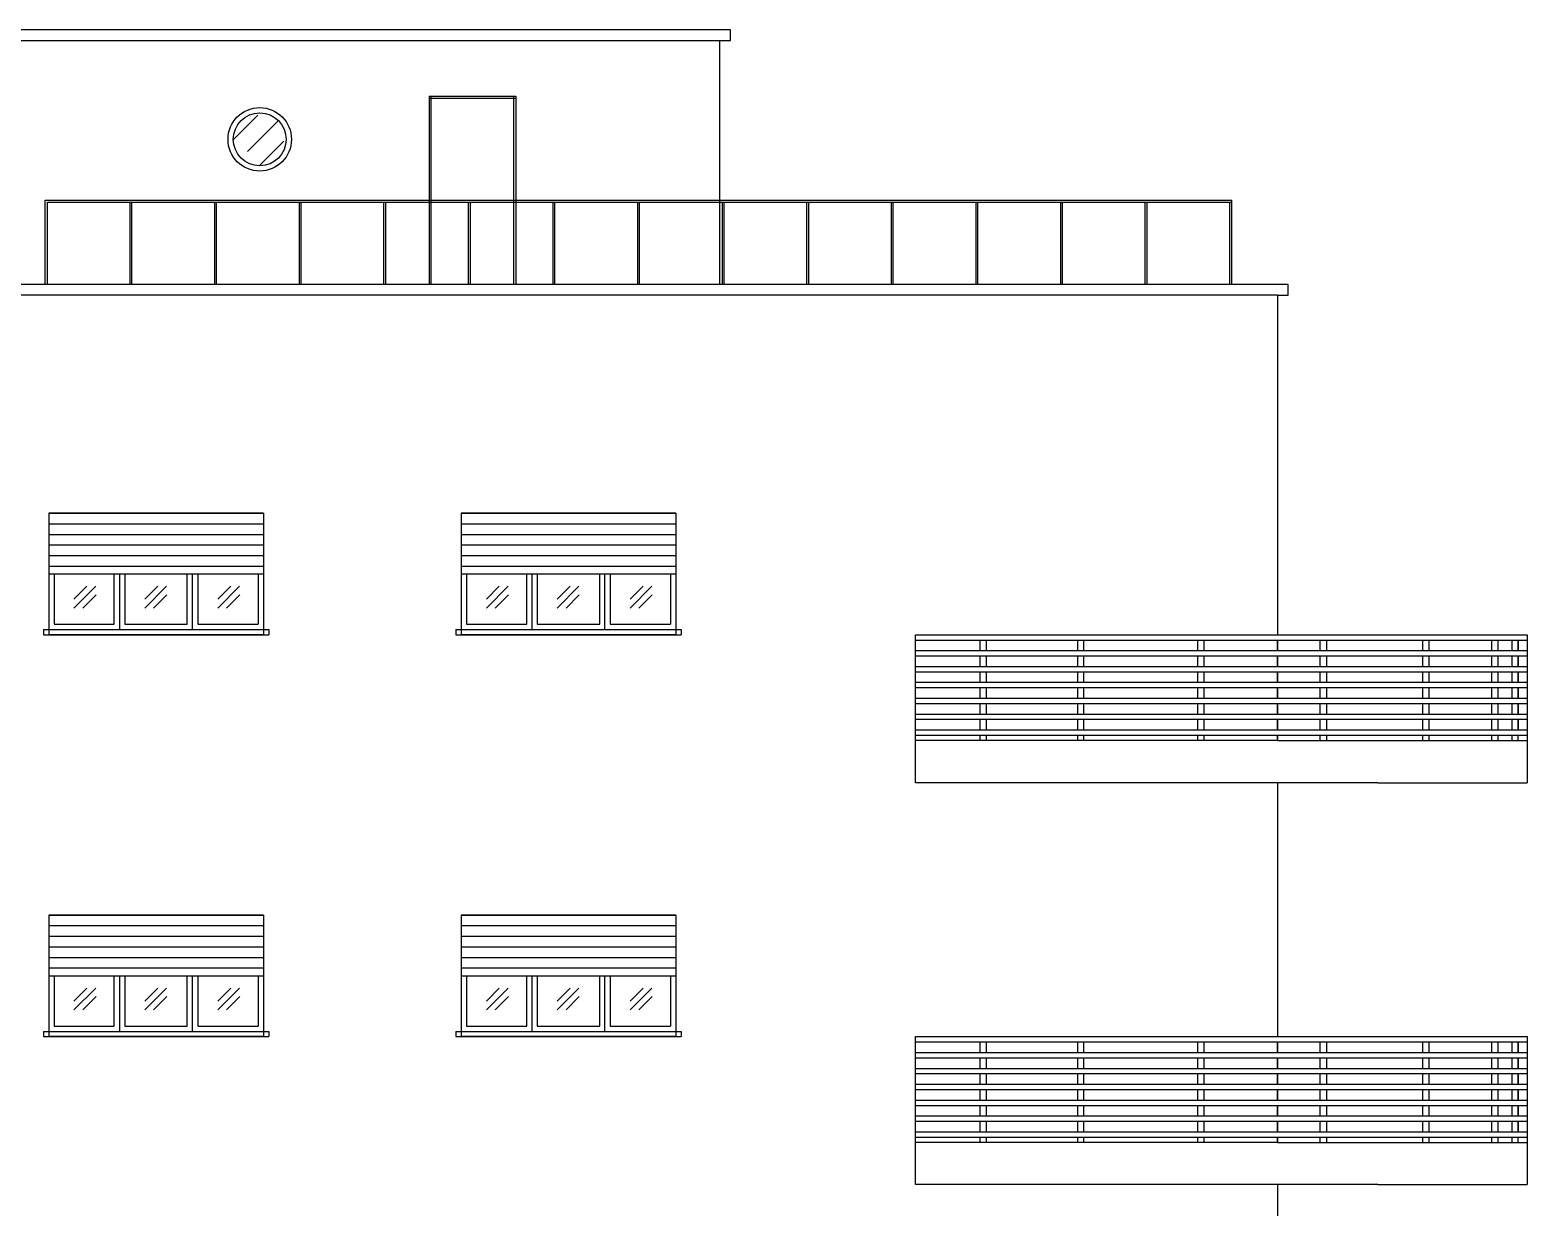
# Model space of a CAD drawing. Header units: millimetres. Extents: x 2459 to 3981, y 1231 to 4850.
# Drawn here: x 3721.4 to 3735.56, y 1247.4 to 1258.54 of the extents above; entities that cross this region are included whole.
import ezdxf

# ---------------------------------------------------------------- set-up
doc = ezdxf.new("R2010")
doc.units = ezdxf.units.MM

msp = doc.modelspace()

# ---------------------------------------------------------------- linework, layer by layer
at = {"ltscale": 0.01}
for p, q in [((3727.404425, 1258.537715), (3718.166957, 1258.536808)), ((3728.026205, 1258.537715), (3727.404425, 1258.537715)), ((3728.026205, 1258.437715), (3728.026205, 1258.537715)), ((3732.699951, 1256.12824), (3727.926205, 1256.12824)), ((3733.299951, 1256.12824), (3732.699951, 1256.12824)), ((3733.299951, 1256.02824), (3733.299951, 1256.12824)), ((3733.199951, 1256.02824), (3733.199951, 1252.815233)), ((3733.199951, 1252.665233, 0.597458), (3733.199951, 1252.765233, 0.597458)), ((3733.199951, 1252.765233), (3733.199951, 1252.665233)), ((3735.559951, 1252.815233, 1.597458), (3735.559951, 1251.415233, 1.597458)), ((3733.199951, 1252.515233, 0.597458), (3733.199951, 1252.615233, 0.597458)), ((3733.199951, 1252.615233), (3733.199951, 1252.515233)), ((3733.199951, 1252.365233, 0.597458), (3733.199951, 1252.465233, 0.597458)), ((3733.199951, 1252.465233), (3733.199951, 1252.365233)), ((3733.199951, 1252.215233, 0.597458), (3733.199951, 1252.315233, 0.597458)), ((3733.199951, 1252.315233), (3733.199951, 1252.215233)), ((3733.199951, 1252.065233, 0.597458), (3733.199951, 1252.165233, 0.597458)), ((3733.199951, 1252.165233), (3733.199951, 1252.065233)), ((3733.199951, 1251.915233, 0.597458), (3733.199951, 1252.015233, 0.597458)), ((3733.199951, 1252.015233), (3733.199951, 1251.915233)), ((3733.199951, 1251.814923, 0.597458), (3733.199951, 1251.865233, 0.597458)), ((3733.199951, 1251.865233), (3733.199951, 1251.814923)), ((3733.199951, 1251.814923, 0.597458), (3734.099951, 1251.814923, 0.978814)), ((3734.099951, 1251.814923, 0.978814), (3734.149951, 1251.814923, 1)), ((3734.149951, 1251.814923, 1), (3735.559951, 1251.814923, 1.597458)), ((3733.199951, 1251.415233), (3733.199951, 1249.013062)), ((3734.149951, 1251.415233, 1), (3735.559951, 1251.415233, 1.597458)), ((3735.559951, 1249.013062, 0.597458), (3735.559951, 1247.613062, 0.597458)), ((3733.199951, 1248.963062, -1), (3733.199951, 1248.863062, -1)), ((3733.199951, 1248.863062, -0.402542), (3733.199951, 1248.963062, -0.402542)), ((3733.199951, 1248.963062), (3733.199951, 1248.863062)), ((3733.199951, 1248.813062, -1), (3733.199951, 1248.713062, -1)), ((3733.199951, 1248.713062, -0.402542), (3733.199951, 1248.813062, -0.402542)), ((3733.199951, 1248.813062), (3733.199951, 1248.713062)), ((3733.199951, 1248.663062, -1), (3733.199951, 1248.563062, -1)), ((3733.199951, 1248.563062, -0.402542), (3733.199951, 1248.663062, -0.402542)), ((3733.199951, 1248.663062), (3733.199951, 1248.563062)), ((3733.199951, 1248.513062, -1), (3733.199951, 1248.413062, -1)), ((3733.199951, 1248.413062, -0.402542), (3733.199951, 1248.513062, -0.402542)), ((3733.199951, 1248.513062), (3733.199951, 1248.413062)), ((3733.199951, 1248.363062, -1), (3733.199951, 1248.263062, -1)), ((3733.199951, 1248.263062, -0.402542), (3733.199951, 1248.363062, -0.402542)), ((3733.199951, 1248.363062), (3733.199951, 1248.263062)), ((3733.199951, 1248.213062, -1), (3733.199951, 1248.113062, -1)), ((3733.199951, 1248.113062, -0.402542), (3733.199951, 1248.213062, -0.402542)), ((3733.199951, 1248.213062), (3733.199951, 1248.113062)), ((3733.199951, 1248.012751, -0.402542), (3733.199951, 1248.063062, -0.402542)), ((3733.199951, 1248.063062), (3733.199951, 1248.012751)), ((3733.199951, 1248.012751, -0.402542), (3734.099951, 1248.012751, -0.021186)), ((3734.099951, 1248.012751, -0.021186), (3734.149951, 1248.012751)), ((3734.149951, 1248.012751), (3735.559951, 1248.012751, 0.597458)), ((3733.199951, 1247.613062), (3733.199951, 1245.315233)), ((3734.149951, 1247.613062), (3735.559951, 1247.613062, 0.597458))]:
    msp.add_line(p, q, dxfattribs=at)
at = {"linetype": 'Continuous', "ltscale": 0.01}
for p, q in [((3718.166957, 1258.437715), (3728.026205, 1258.437715)), ((3727.926205, 1256.12824), (3727.926205, 1258.437715)), ((3725.176956, 1257.912135), (3725.996963, 1257.912135)), ((3725.176956, 1257.912135), (3725.176956, 1256.12824)), ((3725.176956, 1257.912135), (3725.176956, 1257.892135)), ((3725.176956, 1257.892135), (3725.996963, 1257.892135)), ((3725.196956, 1256.12824), (3725.196956, 1257.912135)), ((3725.976963, 1256.12824), (3725.976963, 1257.912135)), ((3725.996963, 1257.912135), (3725.996963, 1256.12824)), ((3723.557822, 1257.730978, 0.000521), (3723.325346, 1257.498502, 0.000521)), ((3723.459074, 1257.386364, 0.000521), (3723.752089, 1257.679379, 0.000521)), ((3723.803688, 1257.485112, 0.000521), (3723.571212, 1257.252636, 0.000521)), ((3721.546957, 1256.12824), (3721.546957, 1256.92824)), ((3721.546957, 1256.92824), (3732.766957, 1256.92824)), ((3732.766957, 1256.90824), (3732.766957, 1256.92824)), ((3721.566957, 1256.12824), (3721.566957, 1256.90824)), ((3721.566957, 1256.90824), (3732.766957, 1256.90824)), ((3722.346957, 1256.90824), (3722.346957, 1256.12824)), ((3722.366957, 1256.12824), (3722.366957, 1256.90824)), ((3723.146957, 1256.90824), (3723.146957, 1256.12824)), ((3723.166957, 1256.12824), (3723.166957, 1256.90824)), ((3723.946957, 1256.90824), (3723.946957, 1256.12824)), ((3723.966957, 1256.12824), (3723.966957, 1256.90824)), ((3724.746957, 1256.90824), (3724.746957, 1256.12824)), ((3724.766957, 1256.12824), (3724.766957, 1256.90824)), ((3725.546957, 1256.90824), (3725.546957, 1256.12824)), ((3725.566957, 1256.12824), (3725.566957, 1256.90824)), ((3726.346957, 1256.90824), (3726.346957, 1256.12824)), ((3726.366957, 1256.12824), (3726.366957, 1256.90824)), ((3727.146957, 1256.90824), (3727.146957, 1256.12824)), ((3727.166957, 1256.12824), (3727.166957, 1256.90824)), ((3727.946957, 1256.90824), (3727.946957, 1256.12824)), ((3727.966957, 1256.12824), (3727.966957, 1256.90824)), ((3728.746957, 1256.90824), (3728.746957, 1256.12824)), ((3728.766957, 1256.12824), (3728.766957, 1256.90824)), ((3729.546957, 1256.90824), (3729.546957, 1256.12824)), ((3729.566957, 1256.12824), (3729.566957, 1256.90824)), ((3730.346957, 1256.90824), (3730.346957, 1256.12824)), ((3730.366957, 1256.12824), (3730.366957, 1256.90824)), ((3731.146957, 1256.90824), (3731.146957, 1256.12824)), ((3731.166957, 1256.12824), (3731.166957, 1256.90824)), ((3731.946957, 1256.90824), (3731.946957, 1256.12824)), ((3731.966957, 1256.12824), (3731.966957, 1256.90824)), ((3732.746957, 1256.90824), (3732.746957, 1256.12824)), ((3732.766957, 1256.12824), (3732.766957, 1256.90824)), ((3733.299951, 1256.12824), (3720.879951, 1256.12824)), ((3733.199951, 1256.02824), (3720.979951, 1256.02824)), ((3733.199951, 1256.02824), (3733.299951, 1256.02824)), ((3723.609951, 1253.965233, 0.597458), (3721.579951, 1253.965233, 0.597458)), ((3721.579951, 1253.965233), (3721.579951, 1252.815233)), ((3721.579951, 1253.965233), (3721.579951, 1252.815233)), ((3721.579951, 1253.965233, 0.597458), (3723.609951, 1253.965233, 0.597458)), ((3721.579951, 1253.965233), (3721.579951, 1252.865233)), ((3721.579951, 1253.965233, 0.597458), (3723.609951, 1253.965233, 0.597458)), ((3721.579951, 1253.965233), (3721.579951, 1253.865233)), ((3723.609951, 1253.965233), (3723.609951, 1252.815233)), ((3723.609951, 1253.965233), (3723.609951, 1252.815233)), ((3723.609951, 1253.965233), (3723.609951, 1252.865233)), ((3727.509951, 1253.965233, 0.597458), (3725.479951, 1253.965233, 0.597458)), ((3725.479951, 1253.965233), (3725.479951, 1252.815233)), ((3725.479951, 1253.965233), (3725.479951, 1252.815233)), ((3725.479951, 1253.965233, 0.597458), (3727.509951, 1253.965233, 0.597458)), ((3725.479951, 1253.965233, 0.597458), (3725.479951, 1252.865233, 0.597458)), ((3725.479951, 1253.965233, 1.194915), (3727.509951, 1253.965233, 1.194915)), ((3725.479951, 1253.965233, 0.597458), (3725.479951, 1253.865233, 0.597458)), ((3727.509951, 1253.965233), (3727.509951, 1252.815233)), ((3727.509951, 1253.965233), (3727.509951, 1252.815233)), ((3727.509951, 1253.965233, 0.597458), (3727.509951, 1252.865233, 0.597458)), ((3721.579951, 1253.865233), (3723.609951, 1253.865233)), ((3725.479951, 1253.865233, 0.597458), (3727.509951, 1253.865233, 0.597458)), ((3721.579951, 1253.765233), (3723.609951, 1253.765233)), ((3721.579951, 1253.665233), (3723.609951, 1253.665233)), ((3725.479951, 1253.765233, 0.597458), (3727.509951, 1253.765233, 0.597458)), ((3725.479951, 1253.665233, 0.597458), (3727.509951, 1253.665233, 0.597458)), ((3721.579951, 1253.565233), (3723.609951, 1253.565233)), ((3725.479951, 1253.565233, 0.597458), (3727.509951, 1253.565233, 0.597458)), ((3721.579951, 1253.465233), (3723.609951, 1253.465233)), ((3721.579951, 1253.390233), (3723.609951, 1253.390233)), ((3721.629951, 1253.390233), (3721.629951, 1252.915233, 0.540557)), ((3722.199951, 1252.915233, 0.540557), (3722.199951, 1253.390233)), ((3722.249951, 1253.390233), (3722.249951, 1252.865233, 0.597458)), ((3722.299951, 1253.390233), (3722.299951, 1252.915233, 0.540557)), ((3722.889951, 1252.915233, 0.540557), (3722.889951, 1253.390233)), ((3722.939951, 1252.865233, 0.597458), (3722.939951, 1253.390233)), ((3722.989951, 1253.390233), (3722.989951, 1252.915233, 0.540557)), ((3723.559951, 1253.390233), (3723.559951, 1252.915233)), ((3725.479951, 1253.465233, 0.597458), (3727.509951, 1253.465233, 0.597458)), ((3725.479951, 1253.390233, 0.597458), (3727.509951, 1253.390233, 0.597458)), ((3725.529951, 1253.390233, 0.597458), (3725.529951, 1252.915233, 1.138015)), ((3726.099951, 1252.915233, 1.138015), (3726.099951, 1253.390233, 0.597458)), ((3726.149951, 1253.390233, 0.597458), (3726.149951, 1252.865233, 1.194915)), ((3726.199951, 1253.390233, 0.597458), (3726.199951, 1252.915233, 1.138015)), ((3726.789951, 1252.915233, 1.138015), (3726.789951, 1253.390233, 0.597458)), ((3726.839951, 1252.865233, 1.194915), (3726.839951, 1253.390233, 0.597458)), ((3726.889951, 1253.390233, 0.597458), (3726.889951, 1252.915233, 1.138015)), ((3727.459951, 1253.390233, 0.597458), (3727.459951, 1252.915233, 0.597458)), ((3721.818412, 1253.068117), (3722.024118, 1253.273823)), ((3721.940663, 1253.273823), (3721.818412, 1253.151573)), ((3722.488412, 1253.068117, 0.654358), (3722.694118, 1253.273823, 0.654358)), ((3722.610663, 1253.273823, 0.654358), (3722.488412, 1253.151573, 0.654358)), ((3723.178412, 1253.068117), (3723.384118, 1253.273823)), ((3723.300663, 1253.273823), (3723.178412, 1253.151573)), ((3725.718412, 1253.068117, 0.597458), (3725.924118, 1253.273823, 0.597458)), ((3725.840663, 1253.273823, 0.597458), (3725.718412, 1253.151573, 0.597458)), ((3726.388412, 1253.068117, 1.251816), (3726.594118, 1253.273823, 1.251816)), ((3726.510663, 1253.273823, 1.251816), (3726.388412, 1253.151573, 1.251816)), ((3727.078412, 1253.068117, 0.597458), (3727.284118, 1253.273823, 0.597458)), ((3727.200663, 1253.273823, 0.597458), (3727.078412, 1253.151573, 0.597458)), ((3722.027301, 1253.193551), (3721.901867, 1253.068117)), ((3722.697301, 1253.193551, 0.654358), (3722.571867, 1253.068117, 0.654358)), ((3723.387301, 1253.193551), (3723.261867, 1253.068117)), ((3725.927301, 1253.193551, 0.597458), (3725.801867, 1253.068117, 0.597458)), ((3726.597301, 1253.193551, 1.251816), (3726.471867, 1253.068117, 1.251816)), ((3727.287301, 1253.193551, 0.597458), (3727.161867, 1253.068117, 0.597458)), ((3721.529951, 1252.865233, 0.597458), (3723.609951, 1252.865233, 0.597458)), ((3721.529951, 1252.865233, 0.597458), (3721.529951, 1252.815233, 0.597458)), ((3721.629951, 1252.915233, 1.194915), (3722.199951, 1252.915233, 1.194915)), ((3722.299951, 1252.915233, 1.194915), (3722.889951, 1252.915233, 1.194915)), ((3722.989951, 1252.915233, 1.194915), (3723.559951, 1252.915233, 1.194915)), ((3723.609951, 1252.865233), (3723.659951, 1252.865233)), ((3723.659951, 1252.865233), (3723.659951, 1252.815233)), ((3725.429951, 1252.865233, 1.194915), (3727.509951, 1252.865233, 1.194915)), ((3725.429951, 1252.865233, 1.194915), (3725.429951, 1252.815233, 1.194915)), ((3725.529951, 1252.915233, 1.792373), (3726.099951, 1252.915233, 1.792373)), ((3726.199951, 1252.915233, 1.792373), (3726.789951, 1252.915233, 1.792373)), ((3726.889951, 1252.915233, 1.792373), (3727.459951, 1252.915233, 1.792373)), ((3727.509951, 1252.865233, 0.597458), (3727.559951, 1252.865233, 0.597458)), ((3727.559951, 1252.865233, 0.597458), (3727.559951, 1252.815233, 0.597458)), ((3721.529951, 1252.815233, 0.597458), (3723.659951, 1252.815233, 0.5)), ((3723.609951, 1252.815233, 0.597458), (3721.579951, 1252.815233, 0.597458)), ((3721.579951, 1252.815233, 0.597458), (3723.609951, 1252.815233, 0.597458)), ((3725.429951, 1252.815233, 1.194915), (3727.559951, 1252.815233, 1.097458)), ((3727.509951, 1252.815233, 0.597458), (3725.479951, 1252.815233, 0.597458)), ((3725.479951, 1252.815233, 0.597458), (3727.509951, 1252.815233, 0.597458)), ((3729.778225, 1251.415233, 1), (3729.778225, 1252.815233, 0.597458)), ((3730.388617, 1252.665233, 0.597458), (3730.388617, 1252.765233, 0.597458)), ((3730.44732, 1252.665233, 0.597458), (3730.44732, 1252.765233, 0.597458)), ((3731.311382, 1252.665233, 0.597458), (3731.311382, 1252.765233, 0.597458)), ((3731.370086, 1252.665233, 0.597458), (3731.370086, 1252.765233, 0.597458)), ((3732.447231, 1252.665233, 0.597458), (3732.447231, 1252.765233, 0.597458)), ((3732.505934, 1252.665233, 0.597458), (3732.505934, 1252.765233, 0.597458)), ((3733.603942, 1252.665233, 0.597458), (3733.603942, 1252.765233, 0.597458)), ((3733.662645, 1252.765233, 0.597458), (3733.662645, 1252.665233, 0.597458)), ((3734.575205, 1252.665233), (3734.575205, 1252.765233)), ((3734.633909, 1252.665233), (3734.633909, 1252.765233)), ((3735.226545, 1252.665233, 0.597458), (3735.226545, 1252.765233, 0.597458)), ((3735.285249, 1252.665233, 0.597458), (3735.285249, 1252.765233, 0.597458)), ((3735.417283, 1252.765233), (3735.417283, 1252.665233)), ((3735.417843, 1252.665233, 0.597458), (3735.417843, 1252.765233, 0.597458)), ((3735.476547, 1252.665233, 0.597458), (3735.476547, 1252.765233, 0.597458)), ((3735.477283, 1252.765233), (3735.477283, 1252.665233)), ((3730.388617, 1252.515233, 0.597458), (3730.388617, 1252.615233, 0.597458)), ((3730.44732, 1252.515233, 0.597458), (3730.44732, 1252.615233, 0.597458)), ((3731.311382, 1252.515233, 0.597458), (3731.311382, 1252.615233, 0.597458)), ((3731.370086, 1252.515233, 0.597458), (3731.370086, 1252.615233, 0.597458)), ((3732.447231, 1252.515233, 0.597458), (3732.447231, 1252.615233, 0.597458)), ((3732.505934, 1252.515233, 0.597458), (3732.505934, 1252.615233, 0.597458)), ((3733.603942, 1252.515233, 0.597458), (3733.603942, 1252.615233, 0.597458)), ((3733.662645, 1252.615233, 0.597458), (3733.662645, 1252.515233, 0.597458)), ((3734.575205, 1252.515233), (3734.575205, 1252.615233)), ((3734.633909, 1252.515233), (3734.633909, 1252.615233)), ((3735.226545, 1252.515233, 0.597458), (3735.226545, 1252.615233, 0.597458)), ((3735.285249, 1252.515233, 0.597458), (3735.285249, 1252.615233, 0.597458)), ((3735.417283, 1252.615233), (3735.417283, 1252.515233)), ((3735.417843, 1252.515233, 0.597458), (3735.417843, 1252.615233, 0.597458)), ((3735.476547, 1252.515233, 0.597458), (3735.476547, 1252.615233, 0.597458)), ((3735.477283, 1252.615233), (3735.477283, 1252.515233)), ((3730.388617, 1252.365233, 0.597458), (3730.388617, 1252.465233, 0.597458)), ((3730.44732, 1252.365233, 0.597458), (3730.44732, 1252.465233, 0.597458)), ((3731.311382, 1252.365233, 0.597458), (3731.311382, 1252.465233, 0.597458)), ((3731.370086, 1252.365233, 0.597458), (3731.370086, 1252.465233, 0.597458)), ((3732.447231, 1252.365233, 0.597458), (3732.447231, 1252.465233, 0.597458)), ((3732.505934, 1252.365233, 0.597458), (3732.505934, 1252.465233, 0.597458)), ((3733.603942, 1252.365233, 0.597458), (3733.603942, 1252.465233, 0.597458)), ((3733.662645, 1252.465233, 0.597458), (3733.662645, 1252.365233, 0.597458)), ((3734.575205, 1252.365233), (3734.575205, 1252.465233)), ((3734.633909, 1252.365233), (3734.633909, 1252.465233)), ((3735.226545, 1252.365233, 0.597458), (3735.226545, 1252.465233, 0.597458)), ((3735.285249, 1252.365233, 0.597458), (3735.285249, 1252.465233, 0.597458)), ((3735.417283, 1252.465233), (3735.417283, 1252.365233)), ((3735.417843, 1252.365233, 0.597458), (3735.417843, 1252.465233, 0.597458)), ((3735.476547, 1252.365233, 0.597458), (3735.476547, 1252.465233, 0.597458)), ((3735.477283, 1252.465233), (3735.477283, 1252.365233)), ((3730.388617, 1252.215233, 0.597458), (3730.388617, 1252.315233, 0.597458)), ((3730.44732, 1252.215233, 0.597458), (3730.44732, 1252.315233, 0.597458)), ((3731.311382, 1252.215233, 0.597458), (3731.311382, 1252.315233, 0.597458)), ((3731.370086, 1252.215233, 0.597458), (3731.370086, 1252.315233, 0.597458)), ((3732.447231, 1252.215233, 0.597458), (3732.447231, 1252.315233, 0.597458)), ((3732.505934, 1252.215233, 0.597458), (3732.505934, 1252.315233, 0.597458)), ((3733.603942, 1252.215233, 0.597458), (3733.603942, 1252.315233, 0.597458)), ((3733.662645, 1252.315233, 0.597458), (3733.662645, 1252.215233, 0.597458)), ((3734.575205, 1252.215233), (3734.575205, 1252.315233)), ((3734.633909, 1252.215233), (3734.633909, 1252.315233)), ((3735.226545, 1252.215233, 0.597458), (3735.226545, 1252.315233, 0.597458)), ((3735.285249, 1252.215233, 0.597458), (3735.285249, 1252.315233, 0.597458)), ((3735.417283, 1252.315233), (3735.417283, 1252.215233)), ((3735.417843, 1252.215233, 0.597458), (3735.417843, 1252.315233, 0.597458)), ((3735.476547, 1252.215233, 0.597458), (3735.476547, 1252.315233, 0.597458)), ((3735.477283, 1252.315233), (3735.477283, 1252.215233)), ((3730.388617, 1252.065233, 0.597458), (3730.388617, 1252.165233, 0.597458)), ((3730.44732, 1252.065233, 0.597458), (3730.44732, 1252.165233, 0.597458)), ((3731.311382, 1252.065233, 0.597458), (3731.311382, 1252.165233, 0.597458)), ((3731.370086, 1252.065233, 0.597458), (3731.370086, 1252.165233, 0.597458)), ((3732.447231, 1252.065233, 0.597458), (3732.447231, 1252.165233, 0.597458)), ((3732.505934, 1252.065233, 0.597458), (3732.505934, 1252.165233, 0.597458)), ((3733.603942, 1252.065233, 0.597458), (3733.603942, 1252.165233, 0.597458)), ((3733.662645, 1252.165233, 0.597458), (3733.662645, 1252.065233, 0.597458)), ((3734.575205, 1252.065233), (3734.575205, 1252.165233)), ((3734.633909, 1252.065233), (3734.633909, 1252.165233)), ((3735.226545, 1252.065233, 0.597458), (3735.226545, 1252.165233, 0.597458)), ((3735.285249, 1252.065233, 0.597458), (3735.285249, 1252.165233, 0.597458)), ((3735.417283, 1252.165233), (3735.417283, 1252.065233)), ((3735.417843, 1252.065233, 0.597458), (3735.417843, 1252.165233, 0.597458)), ((3735.476547, 1252.065233, 0.597458), (3735.476547, 1252.165233, 0.597458)), ((3735.477283, 1252.165233), (3735.477283, 1252.065233)), ((3730.388617, 1251.915233, 0.597458), (3730.388617, 1252.015233, 0.597458)), ((3730.44732, 1251.915233, 0.597458), (3730.44732, 1252.015233, 0.597458)), ((3731.311382, 1251.915233, 0.597458), (3731.311382, 1252.015233, 0.597458)), ((3731.370086, 1251.915233, 0.597458), (3731.370086, 1252.015233, 0.597458)), ((3732.447231, 1251.915233, 0.597458), (3732.447231, 1252.015233, 0.597458)), ((3732.505934, 1251.915233, 0.597458), (3732.505934, 1252.015233, 0.597458)), ((3733.603942, 1251.915233, 0.597458), (3733.603942, 1252.015233, 0.597458)), ((3733.662645, 1252.015233, 0.597458), (3733.662645, 1251.915233, 0.597458)), ((3734.575205, 1251.915233), (3734.575205, 1252.015233)), ((3734.633909, 1251.915233), (3734.633909, 1252.015233)), ((3735.226545, 1251.915233, 0.597458), (3735.226545, 1252.015233, 0.597458)), ((3735.285249, 1251.915233, 0.597458), (3735.285249, 1252.015233, 0.597458)), ((3735.417283, 1252.015233), (3735.417283, 1251.915233)), ((3735.417843, 1251.915233, 0.597458), (3735.417843, 1252.015233, 0.597458)), ((3735.476547, 1251.915233, 0.597458), (3735.476547, 1252.015233, 0.597458)), ((3735.477283, 1252.015233), (3735.477283, 1251.915233)), ((3730.388617, 1251.814923, 0.597458), (3730.388617, 1251.865233, 0.597458)), ((3730.44732, 1251.814923, 0.597458), (3730.44732, 1251.865233, 0.597458)), ((3731.311382, 1251.814923, 0.597458), (3731.311382, 1251.865233, 0.597458)), ((3731.370086, 1251.814923, 0.597458), (3731.370086, 1251.865233, 0.597458)), ((3732.447231, 1251.814923, 0.597458), (3732.447231, 1251.865233, 0.597458)), ((3732.505934, 1251.814923, 0.597458), (3732.505934, 1251.865233, 0.597458)), ((3733.603942, 1251.814923, 0.597458), (3733.603942, 1251.865233, 0.597458)), ((3733.662645, 1251.865233, 0.597458), (3733.662645, 1251.815233, 0.597458)), ((3734.575205, 1251.814923), (3734.575205, 1251.865233)), ((3734.633909, 1251.814923), (3734.633909, 1251.865233)), ((3735.226545, 1251.814923, 0.597458), (3735.226545, 1251.865233, 0.597458)), ((3735.285249, 1251.814923, 0.597458), (3735.285249, 1251.865233, 0.597458)), ((3735.417843, 1251.814923, 0.597458), (3735.417843, 1251.865233, 0.597458)), ((3735.476547, 1251.814923, 0.597458), (3735.476547, 1251.865233, 0.597458)), ((3733.199951, 1251.814923, 0.597458), (3729.778225, 1251.814923, 0.597458)), ((3721.579951, 1250.163062, -0.5), (3721.579951, 1249.013062, -0.5)), ((3723.609951, 1250.163062, 0.097458), (3721.579951, 1250.163062, 0.097458)), ((3721.579951, 1250.163062, -0.5), (3721.579951, 1249.013062, -0.5)), ((3721.579951, 1250.163062, 0.097458), (3723.609951, 1250.163062, 0.097458)), ((3721.579951, 1250.163062), (3721.579951, 1249.063062)), ((3721.579951, 1250.163062, 0.597458), (3723.609951, 1250.163062, 0.597458)), ((3721.579951, 1250.163062), (3721.579951, 1250.063062)), ((3723.609951, 1250.163062, -0.5), (3723.609951, 1249.013062, -0.5)), ((3723.609951, 1250.163062, -0.5), (3723.609951, 1249.013062, -0.5)), ((3723.609951, 1250.163062), (3723.609951, 1249.063062)), ((3725.479951, 1250.163062, -0.5), (3725.479951, 1249.013062, -0.5)), ((3727.509951, 1250.163062, 0.097458), (3725.479951, 1250.163062, 0.097458)), ((3725.479951, 1250.163062, -0.5), (3725.479951, 1249.013062, -0.5)), ((3725.479951, 1250.163062, 0.097458), (3727.509951, 1250.163062, 0.097458)), ((3725.479951, 1250.163062, 0.097458), (3725.479951, 1249.063062, 0.097458)), ((3725.479951, 1250.163062, 0.694915), (3727.509951, 1250.163062, 0.694915)), ((3725.479951, 1250.163062, 0.097458), (3725.479951, 1250.063062, 0.097458)), ((3727.509951, 1250.163062, -0.5), (3727.509951, 1249.013062, -0.5)), ((3727.509951, 1250.163062, -0.5), (3727.509951, 1249.013062, -0.5)), ((3727.509951, 1250.163062, 0.097458), (3727.509951, 1249.063062, 0.097458)), ((3721.579951, 1250.063062), (3723.609951, 1250.063062)), ((3725.479951, 1250.063062, 0.097458), (3727.509951, 1250.063062, 0.097458)), ((3721.579951, 1249.963062), (3723.609951, 1249.963062)), ((3721.579951, 1249.863062), (3723.609951, 1249.863062)), ((3725.479951, 1249.963062, 0.097458), (3727.509951, 1249.963062, 0.097458)), ((3725.479951, 1249.863062, 0.097458), (3727.509951, 1249.863062, 0.097458)), ((3721.579951, 1249.763062), (3723.609951, 1249.763062)), ((3725.479951, 1249.763062, 0.097458), (3727.509951, 1249.763062, 0.097458)), ((3721.579951, 1249.663062), (3723.609951, 1249.663062)), ((3721.579951, 1249.588062), (3723.609951, 1249.588062)), ((3721.629951, 1249.588062), (3721.629951, 1249.113062, 0.540557)), ((3722.199951, 1249.113062, 0.540557), (3722.199951, 1249.588062)), ((3722.249951, 1249.588062), (3722.249951, 1249.063062, 0.597458)), ((3722.299951, 1249.588062), (3722.299951, 1249.113062, 0.540557)), ((3722.889951, 1249.113062, 0.540557), (3722.889951, 1249.588062)), ((3722.939951, 1249.063062, 0.597458), (3722.939951, 1249.588062)), ((3722.989951, 1249.588062), (3722.989951, 1249.113062, 0.540557)), ((3723.559951, 1249.588062), (3723.559951, 1249.113062)), ((3725.479951, 1249.663062, 0.097458), (3727.509951, 1249.663062, 0.097458)), ((3725.479951, 1249.588062, 0.097458), (3727.509951, 1249.588062, 0.097458)), ((3725.529951, 1249.588062, 0.097458), (3725.529951, 1249.113062, 0.638015)), ((3726.099951, 1249.113062, 0.638015), (3726.099951, 1249.588062, 0.097458)), ((3726.149951, 1249.588062, 0.097458), (3726.149951, 1249.063062, 0.694915)), ((3726.199951, 1249.588062, 0.097458), (3726.199951, 1249.113062, 0.638015)), ((3726.789951, 1249.113062, 0.638015), (3726.789951, 1249.588062, 0.097458)), ((3726.839951, 1249.063062, 0.694915), (3726.839951, 1249.588062, 0.097458)), ((3726.889951, 1249.588062, 0.097458), (3726.889951, 1249.113062, 0.638015)), ((3727.459951, 1249.588062, 0.097458), (3727.459951, 1249.113062, 0.097458)), ((3721.818412, 1249.265946), (3722.024118, 1249.471652)), ((3721.940663, 1249.471652), (3721.818412, 1249.349401)), ((3722.488412, 1249.265946, 0.654358), (3722.694118, 1249.471652, 0.654358)), ((3722.610663, 1249.471652, 0.654358), (3722.488412, 1249.349401, 0.654358)), ((3723.178412, 1249.265946), (3723.384118, 1249.471652)), ((3723.300663, 1249.471652), (3723.178412, 1249.349401)), ((3725.718412, 1249.265946, 0.097458), (3725.924118, 1249.471652, 0.097458)), ((3725.840663, 1249.471652, 0.097458), (3725.718412, 1249.349401, 0.097458)), ((3726.388412, 1249.265946, 0.751816), (3726.594118, 1249.471652, 0.751816)), ((3726.510663, 1249.471652, 0.751816), (3726.388412, 1249.349401, 0.751816)), ((3727.078412, 1249.265946, 0.097458), (3727.284118, 1249.471652, 0.097458)), ((3727.200663, 1249.471652, 0.097458), (3727.078412, 1249.349401, 0.097458)), ((3722.027301, 1249.39138), (3721.901867, 1249.265946)), ((3722.697301, 1249.39138, 0.654358), (3722.571867, 1249.265946, 0.654358)), ((3723.387301, 1249.39138), (3723.261867, 1249.265946)), ((3725.927301, 1249.39138, 0.097458), (3725.801867, 1249.265946, 0.097458)), ((3726.597301, 1249.39138, 0.751816), (3726.471867, 1249.265946, 0.751816)), ((3727.287301, 1249.39138, 0.097458), (3727.161867, 1249.265946, 0.097458)), ((3721.529951, 1249.063062, 0.597458), (3723.609951, 1249.063062, 0.597458)), ((3721.529951, 1249.063062, 0.597458), (3721.529951, 1249.013062, 0.597458)), ((3721.529951, 1249.013062, 0.597458), (3723.659951, 1249.013062, 0.5)), ((3723.609951, 1249.013062, 0.097458), (3721.579951, 1249.013062, 0.097458)), ((3721.579951, 1249.013062, 0.097458), (3723.609951, 1249.013062, 0.097458)), ((3721.629951, 1249.113062, 1.194915), (3722.199951, 1249.113062, 1.194915)), ((3722.299951, 1249.113062, 1.194915), (3722.889951, 1249.113062, 1.194915)), ((3722.989951, 1249.113062, 1.194915), (3723.559951, 1249.113062, 1.194915)), ((3723.609951, 1249.063062), (3723.659951, 1249.063062)), ((3723.659951, 1249.063062), (3723.659951, 1249.013062)), ((3725.429951, 1249.063062, 0.694915), (3727.509951, 1249.063062, 0.694915)), ((3725.429951, 1249.063062, 0.694915), (3725.429951, 1249.013062, 0.694915)), ((3725.429951, 1249.013062, 0.694915), (3727.559951, 1249.013062, 0.597458)), ((3727.509951, 1249.013062, 0.097458), (3725.479951, 1249.013062, 0.097458)), ((3725.479951, 1249.013062, 0.097458), (3727.509951, 1249.013062, 0.097458)), ((3725.529951, 1249.113062, 1.292373), (3726.099951, 1249.113062, 1.292373)), ((3726.199951, 1249.113062, 1.292373), (3726.789951, 1249.113062, 1.292373)), ((3726.889951, 1249.113062, 1.292373), (3727.459951, 1249.113062, 1.292373)), ((3727.509951, 1249.063062, 0.097458), (3727.559951, 1249.063062, 0.097458)), ((3727.559951, 1249.063062, 0.097458), (3727.559951, 1249.013062, 0.097458)), ((3729.778225, 1247.613062), (3729.778225, 1249.013062, -0.402542)), ((3730.388617, 1248.863062, -0.402542), (3730.388617, 1248.963062, -0.402542)), ((3730.44732, 1248.863062, -0.402542), (3730.44732, 1248.963062, -0.402542)), ((3731.311382, 1248.863062, -0.402542), (3731.311382, 1248.963062, -0.402542)), ((3731.370086, 1248.863062, -0.402542), (3731.370086, 1248.963062, -0.402542)), ((3732.447231, 1248.863062, -0.402542), (3732.447231, 1248.963062, -0.402542)), ((3732.505934, 1248.863062, -0.402542), (3732.505934, 1248.963062, -0.402542)), ((3733.603942, 1248.863062, -0.402542), (3733.603942, 1248.963062, -0.402542)), ((3733.662645, 1248.963062, -0.402542), (3733.662645, 1248.863062, -0.402542)), ((3734.575205, 1248.863062, -1), (3734.575205, 1248.963062, -1)), ((3734.633909, 1248.863062, -1), (3734.633909, 1248.963062, -1)), ((3735.226545, 1248.863062, -0.402542), (3735.226545, 1248.963062, -0.402542)), ((3735.285249, 1248.863062, -0.402542), (3735.285249, 1248.963062, -0.402542)), ((3735.417283, 1248.963062, -1), (3735.417283, 1248.863062, -1)), ((3735.417843, 1248.863062, -0.402542), (3735.417843, 1248.963062, -0.402542)), ((3735.476547, 1248.863062, -0.402542), (3735.476547, 1248.963062, -0.402542)), ((3735.477283, 1248.963062, -1), (3735.477283, 1248.863062, -1)), ((3730.388617, 1248.713062, -0.402542), (3730.388617, 1248.813062, -0.402542)), ((3730.44732, 1248.713062, -0.402542), (3730.44732, 1248.813062, -0.402542)), ((3731.311382, 1248.713062, -0.402542), (3731.311382, 1248.813062, -0.402542)), ((3731.370086, 1248.713062, -0.402542), (3731.370086, 1248.813062, -0.402542)), ((3732.447231, 1248.713062, -0.402542), (3732.447231, 1248.813062, -0.402542)), ((3732.505934, 1248.713062, -0.402542), (3732.505934, 1248.813062, -0.402542)), ((3733.603942, 1248.713062, -0.402542), (3733.603942, 1248.813062, -0.402542)), ((3733.662645, 1248.813062, -0.402542), (3733.662645, 1248.713062, -0.402542)), ((3734.575205, 1248.713062, -1), (3734.575205, 1248.813062, -1)), ((3734.633909, 1248.713062, -1), (3734.633909, 1248.813062, -1)), ((3735.226545, 1248.713062, -0.402542), (3735.226545, 1248.813062, -0.402542)), ((3735.285249, 1248.713062, -0.402542), (3735.285249, 1248.813062, -0.402542)), ((3735.417283, 1248.813062, -1), (3735.417283, 1248.713062, -1)), ((3735.417843, 1248.713062, -0.402542), (3735.417843, 1248.813062, -0.402542)), ((3735.476547, 1248.713062, -0.402542), (3735.476547, 1248.813062, -0.402542)), ((3735.477283, 1248.813062, -1), (3735.477283, 1248.713062, -1)), ((3730.388617, 1248.563062, -0.402542), (3730.388617, 1248.663062, -0.402542)), ((3730.44732, 1248.563062, -0.402542), (3730.44732, 1248.663062, -0.402542)), ((3731.311382, 1248.563062, -0.402542), (3731.311382, 1248.663062, -0.402542)), ((3731.370086, 1248.563062, -0.402542), (3731.370086, 1248.663062, -0.402542)), ((3732.447231, 1248.563062, -0.402542), (3732.447231, 1248.663062, -0.402542)), ((3732.505934, 1248.563062, -0.402542), (3732.505934, 1248.663062, -0.402542)), ((3733.603942, 1248.563062, -0.402542), (3733.603942, 1248.663062, -0.402542)), ((3733.662645, 1248.663062, -0.402542), (3733.662645, 1248.563062, -0.402542)), ((3734.575205, 1248.563062, -1), (3734.575205, 1248.663062, -1)), ((3734.633909, 1248.563062, -1), (3734.633909, 1248.663062, -1)), ((3735.226545, 1248.563062, -0.402542), (3735.226545, 1248.663062, -0.402542)), ((3735.285249, 1248.563062, -0.402542), (3735.285249, 1248.663062, -0.402542)), ((3735.417283, 1248.663062, -1), (3735.417283, 1248.563062, -1)), ((3735.417843, 1248.563062, -0.402542), (3735.417843, 1248.663062, -0.402542)), ((3735.476547, 1248.563062, -0.402542), (3735.476547, 1248.663062, -0.402542)), ((3735.477283, 1248.663062, -1), (3735.477283, 1248.563062, -1)), ((3730.388617, 1248.413062, -0.402542), (3730.388617, 1248.513062, -0.402542)), ((3730.44732, 1248.413062, -0.402542), (3730.44732, 1248.513062, -0.402542)), ((3731.311382, 1248.413062, -0.402542), (3731.311382, 1248.513062, -0.402542)), ((3731.370086, 1248.413062, -0.402542), (3731.370086, 1248.513062, -0.402542)), ((3732.447231, 1248.413062, -0.402542), (3732.447231, 1248.513062, -0.402542)), ((3732.505934, 1248.413062, -0.402542), (3732.505934, 1248.513062, -0.402542)), ((3733.603942, 1248.413062, -0.402542), (3733.603942, 1248.513062, -0.402542)), ((3733.662645, 1248.513062, -0.402542), (3733.662645, 1248.413062, -0.402542)), ((3734.575205, 1248.413062, -1), (3734.575205, 1248.513062, -1)), ((3734.633909, 1248.413062, -1), (3734.633909, 1248.513062, -1)), ((3735.226545, 1248.413062, -0.402542), (3735.226545, 1248.513062, -0.402542)), ((3735.285249, 1248.413062, -0.402542), (3735.285249, 1248.513062, -0.402542)), ((3735.417283, 1248.513062, -1), (3735.417283, 1248.413062, -1)), ((3735.417843, 1248.413062, -0.402542), (3735.417843, 1248.513062, -0.402542)), ((3735.476547, 1248.413062, -0.402542), (3735.476547, 1248.513062, -0.402542)), ((3735.477283, 1248.513062, -1), (3735.477283, 1248.413062, -1)), ((3730.388617, 1248.263062, -0.402542), (3730.388617, 1248.363062, -0.402542)), ((3730.44732, 1248.263062, -0.402542), (3730.44732, 1248.363062, -0.402542)), ((3731.311382, 1248.263062, -0.402542), (3731.311382, 1248.363062, -0.402542)), ((3731.370086, 1248.263062, -0.402542), (3731.370086, 1248.363062, -0.402542)), ((3732.447231, 1248.263062, -0.402542), (3732.447231, 1248.363062, -0.402542)), ((3732.505934, 1248.263062, -0.402542), (3732.505934, 1248.363062, -0.402542)), ((3733.603942, 1248.263062, -0.402542), (3733.603942, 1248.363062, -0.402542)), ((3733.662645, 1248.363062, -0.402542), (3733.662645, 1248.263062, -0.402542)), ((3734.575205, 1248.263062, -1), (3734.575205, 1248.363062, -1)), ((3734.633909, 1248.263062, -1), (3734.633909, 1248.363062, -1)), ((3735.226545, 1248.263062, -0.402542), (3735.226545, 1248.363062, -0.402542)), ((3735.285249, 1248.263062, -0.402542), (3735.285249, 1248.363062, -0.402542)), ((3735.417283, 1248.363062, -1), (3735.417283, 1248.263062, -1)), ((3735.417843, 1248.263062, -0.402542), (3735.417843, 1248.363062, -0.402542)), ((3735.476547, 1248.263062, -0.402542), (3735.476547, 1248.363062, -0.402542)), ((3735.477283, 1248.363062, -1), (3735.477283, 1248.263062, -1)), ((3730.388617, 1248.113062, -0.402542), (3730.388617, 1248.213062, -0.402542)), ((3730.44732, 1248.113062, -0.402542), (3730.44732, 1248.213062, -0.402542)), ((3731.311382, 1248.113062, -0.402542), (3731.311382, 1248.213062, -0.402542)), ((3731.370086, 1248.113062, -0.402542), (3731.370086, 1248.213062, -0.402542)), ((3732.447231, 1248.113062, -0.402542), (3732.447231, 1248.213062, -0.402542)), ((3732.505934, 1248.113062, -0.402542), (3732.505934, 1248.213062, -0.402542)), ((3733.603942, 1248.113062, -0.402542), (3733.603942, 1248.213062, -0.402542)), ((3733.662645, 1248.213062, -0.402542), (3733.662645, 1248.113062, -0.402542)), ((3734.575205, 1248.113062, -1), (3734.575205, 1248.213062, -1)), ((3734.633909, 1248.113062, -1), (3734.633909, 1248.213062, -1)), ((3735.226545, 1248.113062, -0.402542), (3735.226545, 1248.213062, -0.402542)), ((3735.285249, 1248.113062, -0.402542), (3735.285249, 1248.213062, -0.402542)), ((3735.417283, 1248.213062, -1), (3735.417283, 1248.113062, -1)), ((3735.417843, 1248.113062, -0.402542), (3735.417843, 1248.213062, -0.402542)), ((3735.476547, 1248.113062, -0.402542), (3735.476547, 1248.213062, -0.402542)), ((3735.477283, 1248.213062, -1), (3735.477283, 1248.113062, -1)), ((3733.199951, 1248.012751, -0.402542), (3729.778225, 1248.012751, -0.402542)), ((3730.388617, 1248.012751, -0.402542), (3730.388617, 1248.063062, -0.402542)), ((3730.44732, 1248.012751, -0.402542), (3730.44732, 1248.063062, -0.402542)), ((3731.311382, 1248.012751, -0.402542), (3731.311382, 1248.063062, -0.402542)), ((3731.370086, 1248.012751, -0.402542), (3731.370086, 1248.063062, -0.402542)), ((3732.447231, 1248.012751, -0.402542), (3732.447231, 1248.063062, -0.402542)), ((3732.505934, 1248.012751, -0.402542), (3732.505934, 1248.063062, -0.402542)), ((3733.603942, 1248.012751, -0.402542), (3733.603942, 1248.063062, -0.402542)), ((3733.662645, 1248.063062, -0.402542), (3733.662645, 1248.013062, -0.402542)), ((3734.575205, 1248.012751, -1), (3734.575205, 1248.063062, -1)), ((3734.633909, 1248.012751, -1), (3734.633909, 1248.063062, -1)), ((3735.226545, 1248.012751, -0.402542), (3735.226545, 1248.063062, -0.402542)), ((3735.285249, 1248.012751, -0.402542), (3735.285249, 1248.063062, -0.402542)), ((3735.417843, 1248.012751, -0.402542), (3735.417843, 1248.063062, -0.402542)), ((3735.476547, 1248.012751, -0.402542), (3735.476547, 1248.063062, -0.402542))]:
    msp.add_line(p, q, dxfattribs=at)
for p, q in [((3733.199951, 1251.415233, 0.597458), (3733.199951, 1251.414923, 0.597458)), ((3733.199951, 1247.613062, -0.402542), (3733.199951, 1247.612751, -0.402542))]:
    msp.add_line(p, q)
at = {"linetype": 'Continuous', "ltscale": 0.01, "elevation": 1}
msp.add_lwpolyline([(3734.149951, 1251.415233), (3733.199951, 1251.415233), (3729.778225, 1251.415233)], dxfattribs=at)
at = {"linetype": 'Continuous', "ltscale": 0.01}
msp.add_lwpolyline([(3734.149951, 1247.613062), (3733.199951, 1247.613062), (3729.778225, 1247.613062)], dxfattribs=at)
at = {"ltscale": 0.01}
for points in [[(3729.778225, 1252.815233, 0.597458), (3733.199951, 1252.815233, 0.597458), (3735.559951, 1252.815233, 1.597458)], [(3729.778225, 1252.765233, -0.318076), (3733.199951, 1252.765233, 0.597458), (3735.559951, 1252.765233, 1.597458)], [(3729.778225, 1252.665233, 0.597458), (3733.199951, 1252.665233, 0.597458), (3735.559951, 1252.665233, 1.597458)], [(3729.778225, 1252.615233, -0.318076), (3733.199951, 1252.615233, 0.597458), (3735.559951, 1252.615233, 1.597458)], [(3729.778225, 1252.515233, 0.597458), (3733.199951, 1252.515233, 0.597458), (3735.559951, 1252.515233, 1.597458)], [(3729.778225, 1252.465233, -0.318076), (3733.199951, 1252.465233, 0.597458), (3735.559951, 1252.465233, 1.597458)], [(3729.778225, 1252.365233, 0.597458), (3733.199951, 1252.365233, 0.597458), (3735.559951, 1252.365233, 1.597458)], [(3729.778225, 1252.315233, -0.318076), (3733.199951, 1252.315233, 0.597458), (3735.559951, 1252.315233, 1.597458)], [(3729.778225, 1252.215233, 0.597458), (3733.199951, 1252.215233, 0.597458), (3735.559951, 1252.215233, 1.597458)], [(3729.778225, 1252.165233, -0.318076), (3733.199951, 1252.165233, 0.597458), (3735.559951, 1252.165233, 1.597458)], [(3729.778225, 1252.065233, 0.597458), (3733.199951, 1252.065233, 0.597458), (3735.559951, 1252.065233, 1.597458)], [(3729.778225, 1252.015233, -0.318076), (3733.199951, 1252.015233, 0.597458), (3735.559951, 1252.015233, 1.597458)], [(3729.778225, 1251.915233, 0.597458), (3733.199951, 1251.915233, 0.597458), (3735.559951, 1251.915233, 1.597458)], [(3729.778225, 1251.865233, -0.318076), (3733.199951, 1251.865233, 0.597458), (3735.559951, 1251.865233, 1.597458)], [(3729.778225, 1249.013062, -0.402542), (3733.199951, 1249.013062, -0.402542), (3735.559951, 1249.013062, 0.597458)], [(3729.778225, 1248.963062, -1.318076), (3733.199951, 1248.963062, -0.402542), (3735.559951, 1248.963062, 0.597458)], [(3729.778225, 1248.863062, -0.402542), (3733.199951, 1248.863062, -0.402542), (3735.559951, 1248.863062, 0.597458)], [(3729.778225, 1248.813062, -1.318076), (3733.199951, 1248.813062, -0.402542), (3735.559951, 1248.813062, 0.597458)], [(3729.778225, 1248.713062, -0.402542), (3733.199951, 1248.713062, -0.402542), (3735.559951, 1248.713062, 0.597458)], [(3729.778225, 1248.663062, -1.318076), (3733.199951, 1248.663062, -0.402542), (3735.559951, 1248.663062, 0.597458)], [(3729.778225, 1248.563062, -0.402542), (3733.199951, 1248.563062, -0.402542), (3735.559951, 1248.563062, 0.597458)], [(3729.778225, 1248.513062, -1.318076), (3733.199951, 1248.513062, -0.402542), (3735.559951, 1248.513062, 0.597458)], [(3729.778225, 1248.413062, -0.402542), (3733.199951, 1248.413062, -0.402542), (3735.559951, 1248.413062, 0.597458)], [(3729.778225, 1248.363062, -1.318076), (3733.199951, 1248.363062, -0.402542), (3735.559951, 1248.363062, 0.597458)], [(3729.778225, 1248.263062, -0.402542), (3733.199951, 1248.263062, -0.402542), (3735.559951, 1248.263062, 0.597458)], [(3729.778225, 1248.213062, -1.318076), (3733.199951, 1248.213062, -0.402542), (3735.559951, 1248.213062, 0.597458)], [(3729.778225, 1248.113062, -0.402542), (3733.199951, 1248.113062, -0.402542), (3735.559951, 1248.113062, 0.597458)], [(3729.778225, 1248.063062, -1.318076), (3733.199951, 1248.063062, -0.402542), (3735.559951, 1248.063062, 0.597458)]]:
    msp.add_polyline3d(points, dxfattribs=at)
for radius in [0.3, 0.25]:
    msp.add_circle((3723.575312, 1257.502602, 0.000521), radius, dxfattribs=at)

doc.saveas('drawing.dxf')
